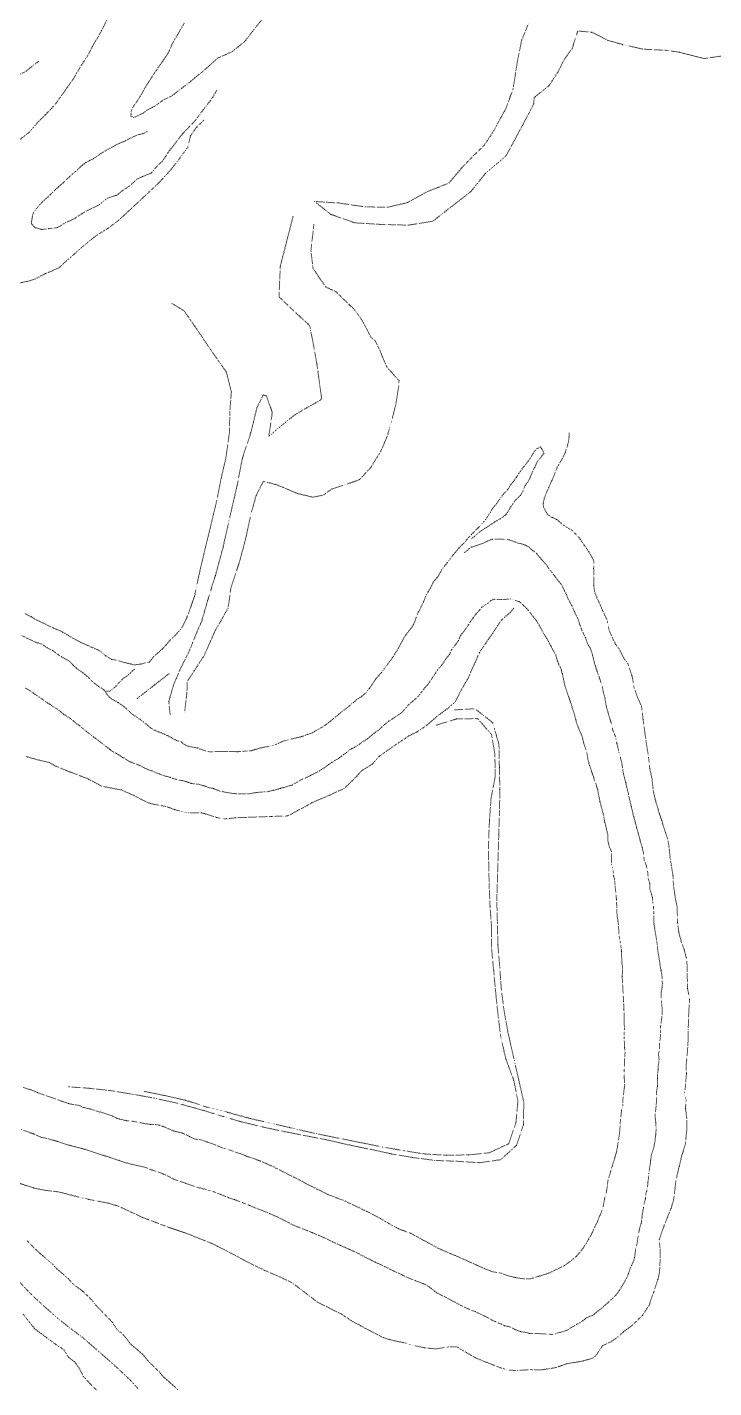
# Model space of a CAD drawing. Extents: x 682410 to 689460, y 7661803 to 7669124.
# Drawn here: x 685366.5 to 685598.8, y 7663076.8 to 7663537.7 of the extents above; entities that cross this region are included whole.
import ezdxf

# ---------------------------------------------------------------- set-up
doc = ezdxf.new("R2010")
doc.units = 0
doc.header["$MEASUREMENT"] = 0
doc.linetypes.add('DOT', pattern=[0.25, 0, -0.25])
doc.layers.add('02 TOE_Line', color=1, linetype='DOT', lineweight=20)

msp = doc.modelspace()

# ---------------------------------------------------------------- linework, layer by layer
at = {"layer": '02 TOE_Line'}
for points in [[(685316.8, 7663539.32, 4067.58), (685318.5, 7663532.26, 4067.03), (685320.21, 7663525.19, 4066.47), (685321.91, 7663518.12, 4065.92), (685325.02, 7663512.71, 4065.69), (685327.67, 7663509.55, 4065.33), (685333.94, 7663508.18, 4066.21), (685340.05, 7663509.26, 4066.74), (685343.88, 7663510.59, 4066.55), (685351.29, 7663514.28, 4066.4), (685358.09, 7663518.51, 4065.71), (685366.2, 7663522.88, 4065.28), (685370.46, 7663526.24, 4064.77)], [(685363.27, 7663499.06, 4057.54), (685367.28, 7663502.19, 4057.97), (685370.06, 7663505.45, 4058.47), (685372.71, 7663508.09, 4058.93), (685376.06, 7663511.64, 4059.55), (685378.98, 7663515.73, 4060.18), (685382.26, 7663520.44, 4061.07), (685384.75, 7663524.68, 4061.48), (685387.21, 7663528.44, 4062.04), (685388.64, 7663531.23, 4062.31), (685391.72, 7663536.57, 4063.02), (685393.88, 7663541.01, 4063.77)], [(685446.33, 7663540.74, 4058.56), (685443.78, 7663537.61, 4058.46), (685440.06, 7663532.8, 4058.59), (685435.82, 7663529.43, 4058.47), (685430.84, 7663527.17, 4058.67), (685429.49, 7663525.91, 4058.72), (685426.87, 7663523.54, 4058.85), (685421.75, 7663519.31, 4059.1), (685415.32, 7663514.35, 4059.96), (685412.47, 7663512.99, 4060.32), (685411.89, 7663512.55, 4060.39), (685409.91, 7663511.12, 4060.37), (685408.82, 7663510.55, 4060.46), (685407.57, 7663509.92, 4060.61), (685405.61, 7663508.53, 4060.68), (685402.63, 7663507.1, 4060.81), (685401.61, 7663507.6, 4060.91), (685401.68, 7663509.04, 4061.12), (685402.22, 7663510.57, 4061.44), (685404.3, 7663513.49, 4062.06), (685404.93, 7663514.65, 4062.3), (685406.21, 7663516.88, 4062.63), (685407.56, 7663519.09, 4062.98), (685409.62, 7663522.22, 4063.47), (685411.18, 7663524.57, 4063.83), (685412.81, 7663526.8, 4064.15), (685414.45, 7663529.37, 4064.33), (685415.54, 7663531.96, 4064.42), (685417.12, 7663534.69, 4064.68), (685419.7, 7663539.2, 4065.3)], [(685536.15, 7663538.9, 4058.17), (685533.82, 7663533.32, 4057.44), (685532.34, 7663525.88, 4057.21), (685530.97, 7663516.98, 4057.77), (685528.46, 7663510.03, 4058.42), (685524.42, 7663502.69, 4058.89), (685521.16, 7663497.73, 4058.84), (685517.57, 7663494.22, 4058.9), (685513.54, 7663490.09, 4059.03), (685509.23, 7663484.92, 4059.57), (685501.78, 7663481.96, 4059.25), (685495.21, 7663478.32, 4059.8), (685488.62, 7663476.77, 4059.56), (685481.17, 7663476.84, 4059.99), (685471.7, 7663478.18, 4059.45), (685463.75, 7663478.69, 4060.08), (685469.2, 7663474.36, 4060.25), (685477.34, 7663471.45, 4059.63), (685485.83, 7663470.94, 4058.97), (685495.42, 7663470.66, 4057.61), (685503.75, 7663471.98, 4057.2), (685510.34, 7663477.15, 4057.88), (685516.67, 7663482.07, 4056.82), (685521.49, 7663488.11, 4057.47), (685528.57, 7663494.14, 4056.37), (685531.96, 7663500.46, 4056.9), (685535.1, 7663506.33, 4055.51), (685538, 7663511.84, 4054.65), (685538.01, 7663513.83, 4055.22), (685543.1, 7663517.95, 4054.13), (685546.1, 7663522.54, 4053.12), (685548.3, 7663526.88, 4051.71), (685550.99, 7663530.62, 4049.7), (685552.79, 7663536.45, 4047), (685557.62, 7663536.02, 4043.75), (685563.11, 7663533.21, 4038), (685568.12, 7663531.8, 4034.49), (685574.9, 7663530.28, 4029.5), (685582.65, 7663529.89, 4023.79), (685587.27, 7663529.24, 4020.42), (685595.61, 7663527.1, 4014.34), (685605.23, 7663528.49, 4007.44)], [(685407.12, 7663502.36, 4060.84), (685405.75, 7663501.67, 4060.81), (685403.88, 7663501.25, 4060.69), (685401.52, 7663500.15, 4060.74), (685399.75, 7663499.22, 4060.79), (685398.68, 7663498.77, 4060.68), (685396.68, 7663497.92, 4060.38), (685394.56, 7663496.7, 4060.06), (685393.21, 7663496.02, 4059.92), (685391.1, 7663494.68, 4059.6), (685388.94, 7663493.18, 4059.33), (685387.49, 7663492.46, 4058.92), (685386.31, 7663491.85, 4058.73), (685385.05, 7663490.87, 4058.54), (685382.88, 7663488.85, 4058.22), (685381.69, 7663487.87, 4057.98), (685379.39, 7663485.71, 4057.59), (685378.4, 7663484.74, 4057.34), (685377.23, 7663483.77, 4057.25), (685374.99, 7663481.64, 4056.89), (685373.85, 7663480.5, 4056.7), (685372.74, 7663479.5, 4056.55), (685371.66, 7663478.57, 4056.42), (685369.65, 7663476.3, 4056.13), (685368.9, 7663475.23, 4056.03), (685368.39, 7663474.21, 4055.98), (685367.9, 7663471.28, 4055.66), (685369.19, 7663469.8, 4055.44), (685371.5, 7663469.19, 4055.45), (685373.87, 7663469.48, 4055.5), (685376.83, 7663469.86, 4055.44), (685379.77, 7663471.65, 4055.42), (685382.33, 7663472.78, 4055.45), (685384.98, 7663474.55, 4055.45), (685386.88, 7663475.62, 4055.54), (685391.04, 7663477.61, 4055.63), (685393.59, 7663479.83, 4055.68), (685396.91, 7663480.85, 4055.78), (685398.72, 7663482.33, 4055.81), (685401.46, 7663484.18, 4055.86), (685403.53, 7663486.15, 4055.95), (685405.54, 7663487.12, 4055.81), (685408.56, 7663488.38, 4055.81), (685409.83, 7663489.95, 4055.8), (685412.41, 7663492.51, 4055.86), (685414.6, 7663495.84, 4055.94), (685415.98, 7663497.57, 4055.95), (685419.07, 7663501.59, 4056.05), (685423.47, 7663506.18, 4058.38), (685425.34, 7663508.77, 4058.72), (685429.2, 7663513.77, 4058.94), (685430.68, 7663516.43, 4058.88)], [(685426.25, 7663506.2, 4059.01), (685423.73, 7663503.7, 4058.29), (685421.8, 7663501, 4056.94), (685420.94, 7663497.17, 4056.11), (685417.73, 7663492.77, 4056.03), (685414.68, 7663488.9, 4055.87), (685411.16, 7663485.12, 4055.82), (685408.06, 7663482.14, 4055.61), (685403.33, 7663477.77, 4055.81), (685400.23, 7663474.86, 4055.84), (685397.35, 7663472.2, 4056.3), (685393.94, 7663469.67, 4055.78), (685389.58, 7663466.93, 4055.84), (685385.27, 7663463.39, 4056.17), (685382.2, 7663460.67, 4055.83), (685380.18, 7663458.95, 4055.93), (685377.29, 7663456.22, 4055.85), (685372.72, 7663454.25, 4057.32), (685369.31, 7663452.49, 4057.31), (685366.95, 7663451.72, 4055.38), (685363.73, 7663451.09, 4055.37)], [(685414.9, 7663304.89, 4050.58), (685414.44, 7663309.35, 4051.09), (685416.01, 7663314.9, 4051.57), (685418.36, 7663320.4, 4052.05), (685421.2, 7663326.03, 4052.73), (685423.69, 7663332.21, 4053.52), (685425.57, 7663336.58, 4054.37), (685427.58, 7663343.51, 4055.42), (685430.21, 7663352.05, 4056.82), (685432.79, 7663361.59, 4058.21), (685435.19, 7663372.18, 4059.61), (685437.59, 7663382.63, 4060.93), (685439.3, 7663391.55, 4062.18), (685442.2, 7663400.42, 4063.39), (685444.22, 7663408.76, 4064.49), (685446.39, 7663413.14, 4064.64), (685447.48, 7663412.81, 4064.86), (685449.46, 7663407.21, 4065.04), (685448.29, 7663399.18, 4065.08), (685453.53, 7663403.58, 4065.33), (685457.24, 7663406.56, 4064.92), (685465.68, 7663411.35, 4065.04), (685466.15, 7663411.9, 4065.05), (685464.53, 7663423.8, 4064.85), (685463, 7663432.19, 4065.07), (685462.09, 7663436.69, 4065.32), (685458.51, 7663439.94, 4065.02), (685451.73, 7663446.39, 4064.03), (685452.16, 7663456.74, 4062.96), (685453.96, 7663463.65, 4062.2), (685456.52, 7663473.72, 4061.07)], [(685463.53, 7663470.87, 4059.34), (685462.52, 7663462.15, 4059.86), (685463.2, 7663456.16, 4060.24), (685465.38, 7663452.84, 4060.18), (685467.6, 7663449.72, 4060.81), (685471.08, 7663448.07, 4061.28), (685473.05, 7663446.07, 4059.66), (685475.71, 7663443.56, 4059.19), (685477.18, 7663442.15, 4058.99), (685479.28, 7663439.29, 4058.68), (685480.37, 7663437.49, 4058.32), (685482.85, 7663432.66, 4057.38), (685484.24, 7663431.5, 4056.83), (685485.82, 7663428.42, 4056.32), (685486.95, 7663425.43, 4055.6), (685488.28, 7663422.52, 4054.57), (685492.34, 7663418.02, 4052.33), (685492.23, 7663416.28, 4051.96), (685491.81, 7663413.42, 4051.36), (685491.23, 7663409.78, 4050.42), (685490.12, 7663405.44, 4049.03), (685488.46, 7663399.46, 4048.36), (685486.14, 7663393.99, 4048.05), (685482.67, 7663388.43, 4048), (685478.84, 7663384.38, 4048.74), (685475.6, 7663383.26, 4049.55), (685469.53, 7663381.27, 4050.84), (685466.71, 7663379.22, 4052.22), (685463.15, 7663378.53, 4053.43), (685457.92, 7663379.77, 4055.18), (685455.03, 7663381.04, 4056.46), (685451.11, 7663382.67, 4057.84), (685448.22, 7663383.47, 4059.25), (685446.42, 7663383.9, 4059.52), (685444, 7663379.1, 4058.96), (685442.39, 7663373.39, 4058.4), (685440.31, 7663363.85, 4056.98), (685438.21, 7663356.16, 4055.98), (685435.52, 7663348.14, 4055.05), (685434.48, 7663340.93, 4053.79), (685430.05, 7663333.13, 4052.99), (685426.43, 7663324.94, 4051.89), (685420.7, 7663316.14, 4051.72), (685420.57, 7663312.48, 4050.35), (685419.77, 7663305.34, 4048.07)], [(685415.51, 7663444.13, 4065.49), (685419.6, 7663441.69, 4064.82), (685423.28, 7663436.37, 4064.87), (685428.27, 7663428.93, 4064.86), (685433.88, 7663420.98, 4064.91), (685435.6, 7663414.1, 4064.59), (685435.09, 7663407.65, 4064.12), (685434.95, 7663400.34, 4063.32), (685433.72, 7663391.65, 4062.21), (685432.05, 7663384.43, 4061.39), (685430.68, 7663377.39, 4060.5), (685428.67, 7663368.93, 4059.31), (685427, 7663362.15, 4058.19), (685425, 7663353.68, 4057.02), (685423.11, 7663344.9, 4055.67), (685421.25, 7663339.59, 4055.12), (685420.38, 7663337.36, 4054.51), (685419.59, 7663335.68, 4054.26), (685418.89, 7663334.33, 4053.88), (685417.48, 7663332.69, 4053.54), (685416.17, 7663331.25, 4053.38), (685415.12, 7663330.35, 4053.27), (685413.46, 7663328.39, 4052.92), (685412.4, 7663327.27, 4052.65), (685411.03, 7663325.96, 4052.41), (685409.63, 7663324.92, 4052.12), (685408.98, 7663324.07, 4051.8), (685407.75, 7663322.6, 4051.42), (685406.43, 7663322.42, 4051.22), (685404.87, 7663321.96, 4051.07), (685402.57, 7663321.73, 4051.01), (685401.34, 7663322.07, 4050.96), (685399, 7663322.59, 4051.05), (685397.01, 7663323.27, 4051.46), (685395.04, 7663323.59, 4051.63), (685393.01, 7663324.84, 4052.07), (685391.51, 7663326.12, 4052.5), (685390.41, 7663326.85, 4052.76), (685388.52, 7663327.63, 4052.94), (685384.84, 7663329.24, 4053.45), (685382.57, 7663330.44, 4053.69), (685381.36, 7663331.13, 4053.97), (685379.94, 7663332.02, 4054.08), (685378.11, 7663333.06, 4054.34), (685376.84, 7663333.61, 4054.3), (685375.41, 7663334.17, 4054.43), (685372.23, 7663335.75, 4054.22), (685369.27, 7663337.14, 4054.49), (685367.84, 7663338.04, 4054.7), (685365.59, 7663339.13, 4054.72)], [(685549.91, 7663400.36, 4027.17), (685549.81, 7663397.99, 4026.93), (685549.17, 7663395.28, 4026.78), (685548.65, 7663393.8, 4027.25), (685547.56, 7663391.46, 4027.35), (685545.91, 7663388.81, 4028.05), (685544.96, 7663386.21, 4028.39), (685544.04, 7663384.13, 4028.64), (685542.97, 7663381.71, 4028.9), (685542.16, 7663379.92, 4028.93), (685541.5, 7663378.22, 4029.23), (685541.09, 7663376.35, 4029.31), (685541.27, 7663375.17, 4029.53), (685542.55, 7663372.66, 4028.66), (685544.22, 7663371.62, 4028.25), (685545.78, 7663370.93, 4027.85), (685547.92, 7663369.07, 4027.23), (685550.97, 7663367.2, 4026.3), (685553.14, 7663365, 4025.66), (685555.6, 7663361.41, 4025.14), (685557.13, 7663359.18, 4025.07), (685558.23, 7663356.94, 4025.1), (685558.19, 7663354.38, 4025.76), (685558.3, 7663351.12, 4026.57), (685558.26, 7663348.65, 4027.23), (685558.49, 7663346.39, 4027.59), (685560.03, 7663342.77, 4027.65), (685561.23, 7663340.14, 4027.64), (685562.01, 7663338.49, 4027.76), (685562.65, 7663337.14, 4027.4), (685562.91, 7663336.02, 4027.01), (685563.45, 7663333.29, 4027.64), (685565.59, 7663328.71, 4027.31), (685566.78, 7663327.17, 4026.84), (685568.4, 7663323.95, 4026.55), (685569.78, 7663322.21, 4025.99), (685571.16, 7663318.11, 4025.52), (685571.87, 7663313.98, 4025), (685573.05, 7663310.65, 4024.77), (685574.36, 7663307.83, 4024.26), (685574.92, 7663303.2, 4024.33), (685575.36, 7663299.96, 4024.29), (685576.21, 7663293.96, 4024.03), (685576.79, 7663290.22, 4024.15), (685577.19, 7663286.48, 4023.88), (685577.97, 7663283.04, 4023.47), (685578.33, 7663279.2, 4023.47), (685579.06, 7663275.96, 4023.16), (685580.4, 7663271.46, 4022.78), (685581.22, 7663269.01, 4022.46), (685582.45, 7663264.9, 4022.1), (685583.24, 7663262.85, 4021.92), (685583.73, 7663259.8, 4021.79), (685584.01, 7663256.65, 4021.71), (685584.52, 7663253.7, 4021.46), (685585.02, 7663250.36, 4021.33), (685585.23, 7663246.81, 4021.15), (685585.9, 7663242.39, 4020.89), (685586.43, 7663239.93, 4020.67), (685586.58, 7663234.41, 4020.35), (685587.02, 7663231.06, 4020.15), (685587.88, 7663227.83, 4019.69), (685588.89, 7663225.09, 4019.42), (685589.56, 7663222.44, 4019.07), (685589.78, 7663220.37, 4018.8), (685589.96, 7663212.08, 4017.93), (685590.66, 7663208.35, 4017.41), (685590.37, 7663204.2, 4016.9), (685590.19, 7663198.27, 4016.31), (685590.18, 7663195.3, 4015.88), (685589.94, 7663190.75, 4015.26), (685589.47, 7663185.9, 4014.66), (685589.59, 7663183.34, 4014.24), (685589.19, 7663178.29, 4013.56), (685588.91, 7663176.7, 4013.47), (685589.48, 7663174.35, 4012.83), (685589.27, 7663171.48, 4012.47), (685589.69, 7663168.13, 4011.93), (685589.71, 7663164.38, 4011.51), (685589.2, 7663159.13, 4011.16), (685588.07, 7663155.74, 4011.21), (685587.14, 7663151.77, 4011.16), (685586, 7663146.99, 4011.15), (685585.76, 7663144.81, 4011.09), (685585.29, 7663140.75, 4011.05), (685584.36, 7663137.57, 4011.17), (685582.86, 7663133.97, 4011.32), (685581.27, 7663129.66, 4011.45), (685580.39, 7663127.03, 4011.65), (685580.65, 7663124.19, 4011.49), (685580.69, 7663120.08, 4011.01), (685580.47, 7663116.05, 4010.34), (685579.95, 7663113.5, 4009.98), (685578.63, 7663109.6, 4009.71), (685577.66, 7663106.96, 4009.41), (685577.04, 7663104.89, 4009.08), (685574.7, 7663101.39, 4008.58), (685572.2, 7663098.93, 4008.18), (685571.24, 7663097.98, 4008.07), (685568.25, 7663095.81, 4007.85), (685566.47, 7663094.11, 4007.64), (685564.09, 7663092.47, 4007.48), (685561.22, 7663091.15, 4007.26), (685559.28, 7663088.23, 4006.43), (685558.26, 7663086.97, 4006.17), (685554.79, 7663085.95, 4006.39), (685551.84, 7663085.43, 4006.49), (685548.96, 7663084.97, 4006.54), (685545.6, 7663083.74, 4006.25), (685540.69, 7663082.92, 4005.75), (685540.69, 7663082.92, 4005.75), (685536.77, 7663083, 4004.92), (685532.48, 7663082.7, 4003.99), (685529.42, 7663082.82, 4003.69), (685526.55, 7663083.65, 4003.65), (685520.41, 7663086.08, 4003.69), (685517.85, 7663087.17, 4002.98), (685511.91, 7663090.71, 4002.75), (685509.03, 7663090.7, 4001.34), (685504.93, 7663090.03, 3999.43), (685500.98, 7663090.37, 3997.71), (685497.73, 7663091.08, 3996.69), (685494.23, 7663092.06, 3995.84), (685490.37, 7663092.85, 3994.99), (685486.98, 7663093.83, 3994.23), (685476.65, 7663099.29, 3993.46), (685472.82, 7663101.82, 3993.23), (685464.63, 7663105.93, 3992.73), (685461.16, 7663108.62, 3992.68), (685456.22, 7663112.41, 3992.93), (685451.24, 7663114.78, 3992.51), (685446.93, 7663116.6, 3992.15), (685440.97, 7663119.5, 3991.85), (685436.35, 7663122, 3991.69), (685429.3, 7663125.62, 3991.24), (685424.67, 7663127.46, 3990.97), (685420.76, 7663129.02, 3990.88), (685412.86, 7663131.76, 3990.1), (685405.43, 7663134.62, 3989.7), (685397.18, 7663138.45, 3989.59), (685393.92, 7663139.4, 3989.42), (685387.1, 7663140.73, 3988.9), (685383.34, 7663141.62, 3988.73), (685377.22, 7663143.2, 3988.12), (685373.2, 7663143.66, 3987.54), (685368.64, 7663144.53, 3987.14), (685363.37, 7663146.31, 3987.05)], [(685364.75, 7663331.61, 4049.78), (685367.85, 7663330.09, 4049.58), (685369.47, 7663329.37, 4049.49), (685371.67, 7663328.67, 4049.41), (685372.3, 7663328.16, 4049.31), (685373.28, 7663327.47, 4049.3), (685374.06, 7663327.08, 4049.24), (685375.07, 7663326.64, 4049.22), (685376.01, 7663325.9, 4049.16), (685378.29, 7663324.34, 4049.06), (685380.55, 7663323.15, 4049.01), (685381.11, 7663322.67, 4048.97), (685381.63, 7663322.1, 4048.94), (685382.24, 7663321.47, 4048.92), (685382.71, 7663321.02, 4048.87), (685383.34, 7663320.46, 4048.85), (685384.22, 7663319.85, 4048.83), (685385.11, 7663319.25, 4048.83), (685386.09, 7663318.43, 4048.87), (685387.54, 7663317.17, 4048.86), (685388.56, 7663316.13, 4048.67), (685389.17, 7663315.58, 4048.73), (685390.26, 7663314.73, 4048.52), (685390.68, 7663314.44, 4048.52), (685391.66, 7663313.87, 4048.47), (685392.45, 7663313.27, 4048.45), (685392.93, 7663312.72, 4048.4), (685393.56, 7663311.68, 4048.33), (685394.41, 7663310.74, 4048.3), (685395.33, 7663310, 4048.25), (685396.2, 7663309.57, 4048.21), (685397.29, 7663308.95, 4048.16), (685398.22, 7663308.34, 4048.08), (685399.1, 7663307.71, 4048.05), (685400.18, 7663306.77, 4047.97), (685400.75, 7663306.19, 4047.95), (685402.07, 7663305.01, 4047.83), (685403.45, 7663304.1, 4047.75), (685405.38, 7663302.81, 4047.54), (685406.41, 7663301.92, 4047.46), (685407.32, 7663301.16, 4047.34), (685408.22, 7663300.44, 4047.21), (685409.39, 7663299.7, 4047.03), (685410.09, 7663299.39, 4046.9), (685411.88, 7663298.65, 4046.7), (685413.07, 7663298.17, 4046.62), (685414.2, 7663297.68, 4046.45), (685415.25, 7663297.08, 4046.29), (685416.12, 7663296.55, 4046.19), (685417.43, 7663296.02, 4045.95), (685418.51, 7663295.79, 4045.83), (685419.33, 7663295, 4045.69), (685420.95, 7663294.15, 4045.37), (685421.67, 7663293.99, 4045.25), (685424.25, 7663293.58, 4044.91), (685425.04, 7663293.16, 4044.74), (685427.48, 7663292.38, 4044.58), (685428.58, 7663292.21, 4044.46), (685431.12, 7663292.42, 4044.21), (685433.54, 7663292.42, 4043.95), (685435.73, 7663292.42, 4043.76), (685437.7, 7663292.29, 4043.62), (685439.85, 7663292.46, 4043.43), (685442.32, 7663292.66, 4043.31), (685443.47, 7663293.01, 4043.18), (685445.81, 7663293.63, 4043.01), (685448.23, 7663294.13, 4042.82), (685450.53, 7663294.69, 4042.62), (685453.07, 7663295.85, 4042.37), (685454.33, 7663296.17, 4042.23), (685455.99, 7663296.6, 4041.99), (685457.57, 7663296.98, 4041.9), (685458.9, 7663297.28, 4041.79), (685460.2, 7663297.7, 4041.71), (685461.3, 7663298.17, 4041.64), (685463.03, 7663298.72, 4041.55), (685464.28, 7663299.5, 4041.39), (685465.74, 7663300.3, 4041.27), (685467.4, 7663301.31, 4041.11), (685469.05, 7663302.56, 4040.86), (685469.93, 7663303.32, 4040.74), (685471.48, 7663304.61, 4040.52), (685473.1, 7663306.02, 4040.26), (685474.01, 7663306.63, 4040.15), (685474.94, 7663307.31, 4040.06), (685476, 7663308.27, 4039.87), (685476.96, 7663309.01, 4039.81), (685478.24, 7663310.16, 4039.67), (685479.53, 7663310.9, 4039.54), (685481.18, 7663312.4, 4039.39), (685482.37, 7663313.86, 4039.21), (685483.38, 7663315.27, 4039.04), (685484.37, 7663316.87, 4038.89), (685486.42, 7663319.16, 4038.63), (685487.31, 7663320.41, 4038.43), (685488.73, 7663322.27, 4038.2), (685489.78, 7663323.68, 4038.02), (685490.99, 7663325.52, 4037.77), (685492.01, 7663327.14, 4037.58), (685492.88, 7663328.76, 4037.36), (685493.88, 7663330.67, 4037.16), (685494.65, 7663331.9, 4036.98), (685495.81, 7663333.39, 4036.78), (685496.83, 7663334.64, 4036.67), (685497.64, 7663336.32, 4036.49), (685498.13, 7663337.73, 4036.3), (685498.52, 7663338.93, 4036.22), (685499.46, 7663340.66, 4036.02), (685500.4, 7663342.58, 4035.91), (685501.57, 7663345.43, 4035.75), (685502.93, 7663347.7, 4035.48), (685503.91, 7663349.76, 4035.28), (685505.44, 7663351.53, 4034.8), (685506.6, 7663353.65, 4034.57), (685509.62, 7663357.61, 4034.14), (685510.58, 7663358.87, 4034.14), (685512.14, 7663360.75, 4033.99), (685513.32, 7663362.06, 4033.82), (685514.33, 7663362.98, 4033.74), (685515.57, 7663364.48, 4033.69), (685516.82, 7663365.87, 4033.55), (685519, 7663368.04, 4033.46), (685520.23, 7663369.25, 4033.23), (685521.92, 7663371.26, 4033.08), (685523.24, 7663373.43, 4032.95), (685523.84, 7663374.61, 4032.93), (685525.12, 7663375.96, 4032.78), (685526.14, 7663377.47, 4032.69), (685527.72, 7663379.62, 4032.59), (685529.2, 7663381.2, 4032.22), (685530.09, 7663382.69, 4032.08), (685531.24, 7663384.08, 4031.85), (685532.06, 7663385.29, 4031.75), (685532.77, 7663386.41, 4031.65), (685533.74, 7663387.74, 4031.59), (685534.45, 7663388.79, 4031.44), (685535.28, 7663389.79, 4031.31), (685536.35, 7663391.13, 4031.22), (685537.44, 7663392.9, 4030.92), (685538.77, 7663394.87, 4030.66), (685540.23, 7663395.57, 4030.58), (685540.84, 7663394.53, 4030.91), (685541.39, 7663393.43, 4030.93), (685540.12, 7663391.75, 4031.24), (685539, 7663390.32, 4031.51), (685538.21, 7663388.54, 4031.8), (685537.4, 7663387, 4032.11), (685536.75, 7663385.31, 4032.58), (685536.15, 7663384.01, 4032.63), (685534.94, 7663382.39, 4032.52), (685534.25, 7663380.38, 4032.64), (685533.35, 7663379.07, 4032.62), (685531.52, 7663377.23, 4033.01), (685529.83, 7663374.78, 4033.3), (685529.27, 7663373.75, 4033.4), (685528.35, 7663372.48, 4033.44), (685526.54, 7663371.18, 4033.49), (685525.18, 7663370.45, 4033.42), (685523.11, 7663369.02, 4033.56), (685521.19, 7663367.85, 4033.5), (685520.35, 7663367.29, 4033.48), (685519.41, 7663366.6, 4033.47), (685517.85, 7663365.25, 4033.49), (685516.84, 7663364.51, 4033.51)], [(685364.45, 7663164.38, 3992.84), (685368.64, 7663162.85, 3993.18), (685371.28, 7663161.67, 3993.44), (685373.45, 7663161.27, 3993.56), (685375.87, 7663160.58, 3993.71), (685376.81, 7663160.25, 3993.86), (685381.15, 7663158.88, 3994.22), (685384.9, 7663157.96, 3994.46), (685387.64, 7663157.11, 3994.78), (685391.92, 7663155.7, 3995.15), (685394.52, 7663154.88, 3995.4), (685397.9, 7663153.77, 3995.73), (685399.58, 7663153.18, 3995.99), (685402.71, 7663152.35, 3996.23), (685406.1, 7663151.6, 3996.44), (685408.91, 7663150.57, 3996.65), (685412.67, 7663149.25, 3997.09), (685414.57, 7663148.33, 3997.16), (685416.02, 7663147.52, 3997.31), (685420.23, 7663146.07, 3997.76), (685423.92, 7663144.79, 3998.07), (685426.93, 7663144.04, 3998.37), (685429.44, 7663143.3, 3998.54), (685431.98, 7663142.35, 3998.79), (685434.79, 7663141.17, 3998.98), (685436.69, 7663140.6, 3999.11), (685439.39, 7663139.57, 3999.39), (685441.6, 7663138.68, 3999.68), (685444.49, 7663137.45, 3999.88), (685446.53, 7663136.76, 4000.19), (685448.63, 7663135.82, 4000.29), (685451.11, 7663134.78, 4000.55), (685456.78, 7663131.83, 4001.12), (685460.36, 7663130.47, 4001.28), (685463.1, 7663129.35, 4001.54), (685465.98, 7663128.12, 4001.84), (685467.56, 7663127.45, 4001.99), (685469.86, 7663126.31, 4002.15), (685472.7, 7663125.01, 4002.39), (685474.15, 7663124.33, 4002.59), (685476.95, 7663123.12, 4002.93), (685484.39, 7663119.34, 4003.89), (685488.53, 7663117.44, 4004.38), (685490.52, 7663116.44, 4004.62), (685493.53, 7663115.01, 4004.85), (685496.09, 7663113.77, 4005.15), (685497.93, 7663113.1, 4005.37), (685500.76, 7663112.06, 4005.66), (685501.69, 7663111.64, 4005.78), (685505.16, 7663109.02, 4006.27), (685511.02, 7663105.97, 4006.79), (685515.06, 7663103.82, 4007.29), (685518.08, 7663102.64, 4007.55), (685521.37, 7663101.12, 4007.91), (685523.68, 7663099.82, 4008.11), (685526.98, 7663098.36, 4008.44), (685528.04, 7663097.88, 4008.59), (685529.73, 7663097.54, 4008.7), (685531.36, 7663096.67, 4008.9), (685533.43, 7663095.91, 4009.09), (685535.41, 7663095.59, 4009.14), (685536.5, 7663095.29, 4009.24), (685541.01, 7663095.15, 4009.41), (685544.21, 7663094.89, 4009.56), (685545.14, 7663095.08, 4009.67), (685546.08, 7663095.48, 4009.68), (685547.94, 7663095.9, 4009.78), (685549.58, 7663096.56, 4009.87), (685550.43, 7663097.2, 4010.03), (685551.43, 7663097.67, 4010.07), (685552.51, 7663098.37, 4010.19), (685553.51, 7663098.88, 4010.28), (685554.58, 7663099.54, 4010.29), (685555.53, 7663100.4, 4010.41), (685555.99, 7663100.64, 4010.48), (685557.2, 7663101.19, 4010.57), (685557.71, 7663101.28, 4010.65), (685561.29, 7663104.15, 4010.8), (685562.89, 7663105.51, 4010.96), (685563.94, 7663106.58, 4010.95), (685565.28, 7663107.74, 4011.01), (685566.1, 7663108.68, 4011.08), (685567.4, 7663110.64, 4011.15), (685568.43, 7663112.36, 4011.21), (685569.48, 7663114.38, 4011.31), (685570, 7663115.61, 4011.4), (685570.55, 7663117.25, 4011.51), (685571.06, 7663118.4, 4011.61), (685571.58, 7663119.43, 4011.65), (685572.05, 7663120.97, 4011.76), (685572.21, 7663122.36, 4011.88), (685572.4, 7663123.76, 4011.99), (685572.74, 7663125.05, 4011.96), (685572.99, 7663126.51, 4012.07), (685573.15, 7663127.69, 4012.11), (685573.64, 7663130.39, 4012.26), (685574.27, 7663132.53, 4012.36), (685574.51, 7663134.16, 4012.43), (685574.66, 7663135.68, 4012.55), (685574.88, 7663136.82, 4012.58), (685575.1, 7663137.97, 4012.58), (685575.27, 7663139.37, 4012.71), (685575.75, 7663141.01, 4012.83), (685575.87, 7663142.54, 4012.95), (685576.15, 7663143.5, 4013.05), (685576.52, 7663145.56, 4013.18), (685576.53, 7663146.54, 4013.15), (685576.74, 7663147.89, 4013.23), (685576.89, 7663149.49, 4013.32), (685577.48, 7663153.81, 4013.56), (685577.74, 7663155.92, 4013.7), (685578.32, 7663157.59, 4013.82), (685578.66, 7663158.88, 4013.95), (685579, 7663160.85, 4014.16), (685579.21, 7663162.61, 4014.39), (685579.33, 7663164.5, 4014.7), (685579.19, 7663166.81, 4014.85), (685578.95, 7663168.89, 4015.05), (685579.31, 7663172.2, 4015.32), (685579.51, 7663174.31, 4015.55), (685579.46, 7663175.69, 4015.71), (685579.46, 7663176.76, 4015.76), (685579.75, 7663178.89, 4015.98), (685579.83, 7663180.13, 4016.12), (685579.79, 7663181.72, 4016.26), (685579.81, 7663183.15, 4016.41), (685580.04, 7663184.68, 4016.56), (685580.04, 7663185.82, 4016.72), (685580.21, 7663186.84, 4016.79), (685580.33, 7663188.02, 4016.89), (685580.18, 7663189.25, 4017.01), (685580.15, 7663189.95, 4017.11), (685580.4, 7663190.93, 4017.13), (685580.54, 7663193.64, 4017.44), (685580.8, 7663196.11, 4017.61), (685580.81, 7663197.58, 4017.76), (685580.83, 7663199.27, 4017.98), (685580.99, 7663200.44, 4018.03), (685581.31, 7663202.56, 4018.23), (685581.41, 7663204.53, 4018.54), (685581.2, 7663207.16, 4018.67), (685581.05, 7663209.3, 4018.9), (685581.02, 7663210.64, 4018.97), (685581.39, 7663212.58, 4019.12), (685581.44, 7663213.94, 4019.26), (685581.3, 7663216.35, 4019.45), (685580.99, 7663218.19, 4019.63), (685580.75, 7663219.52, 4019.73), (685580.46, 7663221.56, 4019.94), (685579.96, 7663224.53, 4020.17), (685579.56, 7663228.09, 4020.48), (685579.11, 7663230.83, 4020.73), (685578.58, 7663234.21, 4021.03), (685578.57, 7663235.95, 4021.15), (685578.52, 7663237.53, 4021.33), (685578.48, 7663239.58, 4021.47), (685578.17, 7663241.63, 4021.61), (685578.13, 7663242.94, 4021.74), (685577.79, 7663244.06, 4021.89), (685577.26, 7663245.37, 4022.03), (685577.19, 7663247.71, 4022.2), (685576.65, 7663249.53, 4022.42), (685576.43, 7663251.8, 4022.66), (685575.9, 7663253.99, 4022.84), (685575.31, 7663255.48, 4022.94), (685575.01, 7663258.07, 4023.23), (685574.6, 7663260.02, 4023.41), (685573.97, 7663262.11, 4023.55), (685572.65, 7663266.85, 4024.06), (685571.69, 7663270.5, 4024.44), (685570.91, 7663273.75, 4024.78), (685570.09, 7663277.32, 4025.16), (685569.03, 7663281.92, 4025.64), (685568.28, 7663284.96, 4025.92), (685567.95, 7663286.81, 4026.07), (685567.64, 7663288.91, 4026.2), (685567.23, 7663290.3, 4026.34), (685566.64, 7663292.57, 4026.57), (685566.07, 7663295.14, 4026.8), (685565.58, 7663297.35, 4027.05), (685564.7, 7663299.54, 4027.26), (685564.28, 7663301.59, 4027.47), (685563.54, 7663303.92, 4027.66), (685562.41, 7663307.95, 4028.08), (685561.97, 7663310.77, 4028.32), (685561.55, 7663312.16, 4028.37), (685561.08, 7663314.47, 4028.6), (685560.49, 7663316.34, 4028.78), (685559.98, 7663317.74, 4028.89), (685559.34, 7663319.61, 4029.06), (685558.71, 7663321.52, 4029.21), (685557.86, 7663324.77, 4029.44), (685557.16, 7663327.21, 4029.66), (685556.47, 7663328.28, 4029.7), (685555.75, 7663329.85, 4029.83), (685555.38, 7663330.98, 4029.86), (685554.55, 7663332.65, 4030.04), (685553.95, 7663334.12, 4030.1), (685553.48, 7663335.44, 4030.27), (685553, 7663337.01, 4030.35), (685552.34, 7663338.29, 4030.42), (685551.64, 7663339.82, 4030.57), (685550.76, 7663341.84, 4030.69), (685550.15, 7663342.97, 4030.76), (685549.39, 7663344.44, 4030.85), (685548.89, 7663345.67, 4030.96), (685547.88, 7663347.72, 4031.04), (685547.3, 7663348.94, 4031.18), (685545.96, 7663350.52, 4031.26), (685544.83, 7663352.08, 4031.36), (685543.94, 7663353.17, 4031.47), (685542.79, 7663354.65, 4031.6), (685542.16, 7663355.71, 4031.67), (685540.61, 7663357.31, 4031.83), (685538.82, 7663359.54, 4032.1), (685537.55, 7663360.48, 4032.26), (685536.32, 7663361.57, 4032.4), (685535.05, 7663362.31, 4032.47), (685533.78, 7663362.74, 4032.59), (685532.57, 7663362.95, 4032.68), (685529.69, 7663364.09, 4032.88), (685526.94, 7663364.31, 4033.08), (685525.87, 7663364.27, 4033.2), (685523.83, 7663364.27, 4033.52), (685522.24, 7663363.63, 4033.56), (685520.67, 7663362.84, 4033.6), (685518.64, 7663362.12, 4033.76), (685516.75, 7663361.6, 4033.97), (685516.22, 7663361.23, 4034.01), (685515.42, 7663360.44, 4034.07), (685514.51, 7663359.82, 4034.12)], [(685365.2, 7663178.59, 3992.36), (685367.93, 7663177.71, 3992.64), (685370.14, 7663176.79, 3992.89), (685373.31, 7663175.66, 3993.01), (685378.73, 7663173.74, 3993.6), (685380.47, 7663173.12, 3993.67), (685382.26, 7663172.77, 3993.8), (685384.15, 7663172.48, 3993.95), (685385.46, 7663171.82, 3994.09), (685387.7, 7663171.31, 3994.21), (685389.75, 7663170.65, 3994.54), (685392.15, 7663169.99, 3994.67), (685395.4, 7663168.9, 3995.06), (685396.75, 7663168.23, 3995.19), (685397.87, 7663167.86, 3995.31), (685400.15, 7663167.33, 3995.48), (685402.01, 7663167.17, 3995.65), (685403.68, 7663166.88, 3995.8), (685406.43, 7663166.3, 3996.07), (685408.26, 7663166.07, 3996.27), (685409.82, 7663165.99, 3996.38), (685411.37, 7663165.8, 3996.57), (685412.89, 7663165.24, 3996.48), (685414.54, 7663164.47, 3996.56), (685416.55, 7663163.69, 3996.57), (685419.11, 7663163.12, 3996.94), (685421.47, 7663161.95, 3997.16), (685423.05, 7663161.17, 3997.39), (685425.68, 7663160.77, 3997.45), (685427.55, 7663160.03, 3997.63), (685430.22, 7663159.12, 3997.93), (685432.12, 7663158.26, 3998.09), (685434.74, 7663157.49, 3998.2), (685437.03, 7663156.71, 3998.53), (685438.61, 7663156.16, 3998.68), (685439.91, 7663155.63, 3998.84), (685442.37, 7663154.73, 3999.03), (685445.44, 7663153.66, 3999.4), (685449.95, 7663151.65, 3999.81), (685454.67, 7663149.21, 4000.22), (685458.56, 7663147.32, 4000.58), (685461.95, 7663145.46, 4000.97), (685465.35, 7663143.79, 4001.03), (685468.38, 7663142.27, 4001.3), (685474.01, 7663140.14, 4001.97), (685482.77, 7663135.94, 4002.98), (685485.34, 7663134.57, 4003.35), (685488.9, 7663132.49, 4003.52), (685492.2, 7663130.68, 4003.75), (685496.34, 7663129.18, 4004.14), (685500.78, 7663126.74, 4004.73), (685505.92, 7663123.94, 4005.31), (685513.32, 7663120.79, 4006.06), (685518.86, 7663118.28, 4006.6), (685521.19, 7663117.21, 4006.74), (685523.88, 7663116.16, 4007.05), (685527.08, 7663115.62, 4007.51), (685529.63, 7663114.68, 4007.7), (685531.73, 7663114.18, 4008.01), (685534.03, 7663113.82, 4008.3), (685536.4, 7663113.71, 4008.5), (685538.02, 7663114.08, 4008.65), (685539.55, 7663114.6, 4008.8), (685542.09, 7663115.35, 4009.1), (685543.4, 7663115.85, 4009.22), (685545.71, 7663116.97, 4009.47), (685548.19, 7663118.17, 4009.77), (685550.32, 7663119.72, 4010.04), (685552.28, 7663121.31, 4010.29), (685553.47, 7663122.69, 4010.47), (685554.97, 7663124.62, 4010.66), (685556.49, 7663127.23, 4010.86), (685557.44, 7663128.86, 4011.04), (685559.4, 7663133, 4011.58), (685560.72, 7663136.2, 4011.88), (685561.45, 7663138.48, 4012.09), (685562, 7663141.37, 4012.34), (685562.55, 7663143.35, 4012.48), (685563.02, 7663147.13, 4012.81), (685563.97, 7663150.3, 4012.94), (685564.89, 7663153.3, 4013.08), (685565.78, 7663156.21, 4013.33), (685566.25, 7663158.49, 4013.52), (685566.95, 7663163.08, 4014.03), (685567.31, 7663167.9, 4014.51), (685567.44, 7663168.97, 4014.62), (685567.66, 7663170.95, 4014.85), (685568.04, 7663172.4, 4015.03), (685568.07, 7663174.24, 4015.23), (685568.13, 7663175, 4015.25), (685568.35, 7663176.75, 4015.47), (685568.61, 7663178.82, 4015.68), (685568.65, 7663180.8, 4015.91), (685568.5, 7663182.09, 4015.95), (685568.54, 7663184.36, 4016.25), (685568.6, 7663186.82, 4016.37), (685568.82, 7663190.48, 4016.77), (685568.67, 7663192.08, 4016.91), (685568.65, 7663192.88, 4017.04), (685568.56, 7663194.31, 4017.19), (685568.52, 7663195.55, 4017.22), (685568.48, 7663197.13, 4017.48), (685568.61, 7663198.62, 4017.56), (685568.53, 7663200.35, 4017.83), (685568.56, 7663202.05, 4017.88), (685568.43, 7663205.1, 4018.23), (685568.31, 7663207.69, 4018.52), (685567.85, 7663216.15, 4019.19), (685567.96, 7663218.26, 4019.4), (685567.97, 7663219.31, 4019.49), (685567.74, 7663221.01, 4019.56), (685567.65, 7663223.13, 4019.81), (685567.61, 7663224.78, 4019.98), (685567.47, 7663225.91, 4020.08), (685567.14, 7663228.2, 4020.24), (685566.85, 7663229.65, 4020.5), (685566.69, 7663231.64, 4020.64), (685566.58, 7663233.74, 4020.83), (685566.08, 7663237.4, 4021.28), (685566.01, 7663239.88, 4021.51), (685565.91, 7663242.26, 4021.67), (685565.58, 7663245.42, 4021.97), (685565.44, 7663247.24, 4022.06), (685565.26, 7663248.8, 4022.16), (685564.93, 7663250.43, 4022.26), (685564.78, 7663252.02, 4022.45), (685564.26, 7663254.04, 4022.61), (685564.18, 7663256.95, 4022.9), (685564.25, 7663258.55, 4023.06), (685563.57, 7663259.96, 4023.14), (685562.95, 7663262.09, 4023.36), (685563.04, 7663263.78, 4023.45), (685562.01, 7663268.29, 4023.97), (685561.75, 7663269.38, 4023.99), (685561.62, 7663270.44, 4024.06), (685561.39, 7663271.43, 4024.25), (685561.05, 7663272.62, 4024.32), (685560.32, 7663275.45, 4024.55), (685559.84, 7663277.94, 4024.86), (685559.55, 7663279.44, 4024.94), (685558.86, 7663281.61, 4025.22), (685558.22, 7663283.54, 4025.45), (685557.46, 7663285.72, 4025.72), (685556.82, 7663287.68, 4025.92), (685556.24, 7663289.74, 4026.2), (685555.9, 7663292, 4026.42), (685554.71, 7663295.64, 4026.76), (685554.32, 7663297.37, 4026.96), (685553.73, 7663298.78, 4027.06), (685553.04, 7663300.41, 4027.32), (685552.47, 7663301.77, 4027.42), (685552.13, 7663303.22, 4027.57), (685551.7, 7663304.95, 4027.68), (685550.97, 7663307.08, 4027.96), (685550.55, 7663308.59, 4028.04), (685549.71, 7663311.07, 4028.24), (685548.47, 7663314.63, 4028.44), (685547.87, 7663317.36, 4028.64), (685547.57, 7663318.85, 4028.79), (685547.12, 7663320.4, 4028.92), (685546.37, 7663321.93, 4028.94), (685545.69, 7663323.86, 4029.07), (685545.4, 7663325.13, 4029.25), (685544.33, 7663326.93, 4029.39), (685543.76, 7663328.03, 4029.55), (685542.87, 7663329.65, 4029.67), (685542.27, 7663330.78, 4029.78), (685541.15, 7663332.53, 4030.06), (685539.75, 7663335.17, 4030.24), (685538.75, 7663336.75, 4030.39), (685537.65, 7663338.18, 4030.62), (685536.65, 7663339.49, 4030.77), (685535.59, 7663340.76, 4030.98), (685534.43, 7663341.87, 4031.21), (685533.12, 7663343.11, 4031.49), (685530.11, 7663344.05, 4032.15), (685528.22, 7663343.89, 4032.54), (685527, 7663343.84, 4032.69), (685525.25, 7663343.94, 4032.89), (685524.5, 7663343.95, 4032.99), (685523.38, 7663343.48, 4033.17), (685522.56, 7663342.69, 4033.31), (685520.46, 7663341.4, 4033.84), (685519.67, 7663340.35, 4033.99), (685518.41, 7663339.03, 4034.28), (685517.3, 7663337.49, 4034.62), (685516.47, 7663336.38, 4034.86), (685515.9, 7663335.41, 4035.02), (685514.65, 7663333.56, 4035.3), (685513.16, 7663331.65, 4035.55), (685512.43, 7663329.95, 4035.89), (685511.55, 7663328.69, 4036.17), (685510.15, 7663326.94, 4036.35), (685509.41, 7663325.18, 4036.75), (685508.28, 7663323.95, 4036.83), (685507.35, 7663322.37, 4037.04), (685506.41, 7663321.22, 4037.15), (685505.31, 7663319.94, 4037.29), (685504.14, 7663318.04, 4037.46), (685503.3, 7663316.88, 4037.65), (685502.3, 7663315.34, 4037.87), (685501.5, 7663314.44, 4038), (685500.62, 7663313.36, 4038.16), (685499.82, 7663312.36, 4038.29), (685498.91, 7663311.16, 4038.47), (685498.15, 7663310.45, 4038.52), (685496.85, 7663309.29, 4038.59), (685495.75, 7663308.43, 4038.76), (685495.11, 7663307.65, 4038.84), (685493.97, 7663306.33, 4038.95), (685493.09, 7663305.47, 4039.19), (685490.66, 7663303.82, 4039.36), (685489.32, 7663302.91, 4039.4), (685488.37, 7663302.33, 4039.55), (685487.41, 7663301.48, 4039.64), (685486.48, 7663300.6, 4039.76), (685485.49, 7663299.66, 4039.88), (685483.89, 7663298.59, 4039.99), (685482.58, 7663297.42, 4040.15), (685481.57, 7663296.57, 4040.27), (685480.5, 7663295.95, 4040.4), (685479.63, 7663295.39, 4040.43), (685478.95, 7663294.85, 4040.49), (685478.41, 7663294.49, 4040.55), (685477.22, 7663293.79, 4040.67), (685476.38, 7663293.39, 4040.74), (685475.6, 7663292.87, 4040.79), (685474.49, 7663291.97, 4040.88), (685473.51, 7663291.29, 4040.98), (685472.85, 7663290.78, 4041.07), (685472.12, 7663290.2, 4041.18), (685469.52, 7663288.61, 4041.4), (685468.44, 7663287.92, 4041.51), (685467.57, 7663287.21, 4041.6), (685466.64, 7663286.61, 4041.7), (685466.06, 7663286.28, 4041.73), (685465.43, 7663285.81, 4041.84), (685464.47, 7663285.29, 4041.89), (685463.45, 7663284.78, 4041.99), (685462.36, 7663284.23, 4042.03), (685461.27, 7663283.68, 4042.12), (685460.39, 7663283.24, 4042.21), (685459.4, 7663282.86, 4042.28), (685458.26, 7663282.23, 4042.4), (685457.27, 7663281.66, 4042.49), (685456.16, 7663281.03, 4042.69), (685454.17, 7663280.45, 4042.83), (685453.06, 7663280.11, 4042.9), (685452.2, 7663279.9, 4042.95), (685451.29, 7663279.63, 4043.01), (685450.62, 7663279.39, 4043.08), (685449.73, 7663279.25, 4043.15), (685448.42, 7663278.89, 4043.24), (685447.67, 7663278.75, 4043.3), (685446.75, 7663278.71, 4043.34), (685445.34, 7663278.59, 4043.44), (685444.24, 7663278.5, 4043.54), (685443.24, 7663278.34, 4043.58), (685441.48, 7663277.99, 4043.7), (685440.05, 7663278.03, 4043.79), (685438.78, 7663278.07, 4043.86), (685437.73, 7663278.06, 4044.02), (685436.43, 7663278.12, 4044.09), (685434.04, 7663278.5, 4044.23), (685433.01, 7663278.71, 4044.35), (685431.78, 7663278.92, 4044.38), (685430.64, 7663279.4, 4044.42), (685429.56, 7663279.82, 4044.45), (685427.83, 7663280.17, 4044.65), (685426.82, 7663280.59, 4044.71), (685425.59, 7663280.95, 4044.76), (685424.57, 7663281.27, 4044.84), (685423.27, 7663281.42, 4044.9), (685422.04, 7663281.58, 4045.04), (685420.77, 7663282.03, 4045.19), (685419.43, 7663282.45, 4045.35), (685417.87, 7663282.67, 4045.44), (685417.02, 7663282.95, 4045.54), (685415.7, 7663283.27, 4045.66), (685415.03, 7663283.62, 4045.72), (685413.06, 7663284.12, 4045.87), (685412.47, 7663284.31, 4045.9), (685412.04, 7663284.46, 4045.97), (685411.2, 7663284.8, 4046.06), (685410.48, 7663285, 4046.08), (685409.79, 7663285.36, 4046.19), (685409.2, 7663285.62, 4046.28), (685408.32, 7663285.95, 4046.37), (685407.5, 7663286.18, 4046.4), (685406.34, 7663286.71, 4046.52), (685404.87, 7663287.55, 4046.73), (685403.87, 7663287.93, 4046.82), (685401.18, 7663288.96, 4047.1), (685400.74, 7663289.18, 4047.18), (685400.11, 7663289.57, 4047.27), (685399.6, 7663289.99, 4047.26), (685398.75, 7663290.38, 4047.31), (685398.22, 7663290.75, 4047.38), (685397.54, 7663291.22, 4047.43), (685396.71, 7663291.72, 4047.55), (685396.1, 7663292.01, 4047.64), (685395.21, 7663292.53, 4047.7), (685394.49, 7663293.11, 4047.75), (685387.24, 7663298.64, 4048.35), (685386.14, 7663299.58, 4048.42), (685385.22, 7663300.23, 4048.41), (685384.45, 7663300.97, 4048.5), (685384.01, 7663301.3, 4048.5), (685382.83, 7663302.1, 4048.53), (685381.79, 7663302.97, 4048.53), (685381, 7663303.72, 4048.58), (685379.93, 7663304.32, 4048.55), (685378.93, 7663304.96, 4048.66), (685377.6, 7663306.08, 4048.61), (685376.54, 7663306.84, 4048.65), (685375.57, 7663307.37, 4048.67), (685374.21, 7663308.35, 4048.73), (685373.52, 7663308.78, 4048.73), (685372.41, 7663309.52, 4048.79), (685371.24, 7663310.33, 4048.8), (685370.58, 7663310.83, 4048.86), (685369.63, 7663311.41, 4048.75), (685368.49, 7663312.26, 4048.86), (685367.19, 7663313.13, 4048.91), (685365.7, 7663313.97, 4049.06)], [(685366.28, 7663290.63, 4039.08), (685370.01, 7663289.58, 4040.31), (685373.95, 7663288.69, 4041.82), (685376.33, 7663287.36, 4042.44), (685380.67, 7663285.58, 4043.36), (685386.7, 7663283.31, 4044.08), (685391.73, 7663280.64, 4045.01), (685398.3, 7663279.34, 4044.53), (685402.39, 7663277.61, 4044.17), (685405.78, 7663275.8, 4043.77), (685408.14, 7663274.75, 4043.78), (685413.62, 7663273.73, 4043.74), (685416.41, 7663272.69, 4043.6), (685421.04, 7663271.58, 4044.04), (685425.51, 7663271.64, 4044.34), (685430.62, 7663270.07, 4044.02), (685433.08, 7663269.52, 4043.8), (685437.17, 7663269.94, 4043.34), (685449.23, 7663270.38, 4042.18), (685454.62, 7663270.55, 4041.79), (685461.4, 7663274.15, 4041.65), (685462.82, 7663275.01, 4041.65), (685469.26, 7663277.78, 4040.81), (685473.86, 7663279.92, 4040.08), (685477.59, 7663283.56, 4039.09), (685479.73, 7663285.89, 4039.32), (685483.29, 7663288.09, 4039.21), (685485.72, 7663290.82, 4039.84), (685489.45, 7663293.45, 4039.49), (685491.48, 7663294.86, 4039.19), (685495.67, 7663297.65, 4038.24), (685498.34, 7663298.97, 4037.8), (685501.8, 7663301.29, 4037.62), (685505.13, 7663304.23, 4037.47), (685508.54, 7663306.76, 4036.98), (685511.43, 7663309.3, 4036.97), (685513.52, 7663313.5, 4037.21), (685515.68, 7663317.16, 4036.86), (685518.06, 7663322.53, 4036.1), (685519.57, 7663325.92, 4035.75), (685522.15, 7663329.78, 4035.04), (685524.07, 7663332.5, 4034.52), (685525.72, 7663335.06, 4034.04), (685527.13, 7663337.03, 4033.7), (685528.5, 7663338.22, 4033.32), (685529.97, 7663339.49, 4033.01), (685531.15, 7663340.89, 4032.6)], [(685393.39, 7663312.84, 4048.45), (685394.33, 7663312.75, 4048.58), (685395.2, 7663313.35, 4048.97), (685396.34, 7663314.24, 4049.1), (685397.22, 7663315.26, 4049.23), (685398.43, 7663316.54, 4049.4), (685399.04, 7663317.22, 4049.53), (685400.01, 7663317.75, 4049.7), (685401.01, 7663318.55, 4049.89), (685401.68, 7663319.23, 4050.09), (685402.94, 7663320.39, 4050.45)], [(685414.84, 7663318.84, 4051.66), (685414.24, 7663318.51, 4051.57), (685409.6, 7663314.91, 4050.28), (685403.73, 7663310.33, 4049.33)], [(685380.54, 7663178.81, 3999.15), (685387.73, 7663178.28, 4000.17), (685394.97, 7663177.49, 4001.18), (685401.98, 7663176.33, 4002.07), (685409.54, 7663174.95, 4003), (685417.44, 7663173.23, 4003.9), (685424.61, 7663171.25, 4004.6), (685432.01, 7663169, 4005.45), (685439.18, 7663166.9, 4006.56), (685446.13, 7663165.2, 4007.69), (685453.79, 7663163.59, 4008.7), (685461.26, 7663162.12, 4009.68), (685468.56, 7663160.68, 4010.53), (685475.44, 7663159.09, 4011.43), (685482.53, 7663157.64, 4012.36), (685489.93, 7663156.04, 4013.42), (685497.01, 7663154.84, 4014.54), (685504.52, 7663153.86, 4015.68), (685511.99, 7663153.57, 4016.81), (685519.66, 7663153.09, 4017.77), (685526.75, 7663154.13, 4018.24), (685532.09, 7663158.96, 4018.65), (685534.49, 7663166.16, 4019.39), (685534.52, 7663173.67, 4020.15), (685529.16, 7663197.42, 4022.66), (685527.83, 7663204.9, 4023.61), (685526.94, 7663211.97, 4024.52), (685526.41, 7663219.5, 4025.44), (685525.79, 7663226.97, 4026.27), (685525.61, 7663234.52, 4027.24), (685525.42, 7663241.78, 4028.04), (685526.09, 7663264.37, 4030.6), (685526.33, 7663271.98, 4031.44), (685526.45, 7663279.54, 4032.29), (685526.29, 7663287.06, 4033.29), (685526.15, 7663294.74, 4034.44), (685524.03, 7663302.15, 4035.39), (685518.04, 7663306.87, 4036.19), (685510.77, 7663306.47, 4036.71)], [(685405.72, 7663177.31, 4002.47), (685412.83, 7663175.88, 4003.27), (685420.23, 7663174.21, 4004.08), (685427.36, 7663171.93, 4004.92), (685434.43, 7663170.14, 4005.8), (685441.42, 7663168.21, 4006.98), (685448.34, 7663166.61, 4008.07), (685455.44, 7663164.96, 4008.99), (685462.65, 7663163.28, 4009.93), (685479.5, 7663159.86, 4012.02), (685486.8, 7663158.4, 4012.95), (685494.13, 7663157.14, 4014.06), (685501.29, 7663156.02, 4015.28), (685508.37, 7663155.64, 4016.36), (685515.89, 7663155.73, 4017.45), (685522.91, 7663156.48, 4018.14), (685529.51, 7663159.54, 4018.69), (685531.9, 7663166.68, 4019.38), (685532.57, 7663173.97, 4019.92), (685531.16, 7663181.05, 4020.67), (685528.5, 7663188.18, 4021.65), (685526.76, 7663195.76, 4022.51), (685525.85, 7663203.04, 4023.42), (685525.08, 7663210.3, 4024.37), (685524.37, 7663218.16, 4025.38), (685523.65, 7663225.71, 4026.29), (685523.66, 7663232.75, 4027.14), (685523.12, 7663239.99, 4027.88), (685522.84, 7663247.26, 4028.75), (685522.67, 7663254.59, 4029.46), (685522.62, 7663261.94, 4030.26), (685522.95, 7663269.16, 4031.12), (685523.46, 7663276.36, 4031.79), (685524.86, 7663283.77, 4032.83), (685524.79, 7663291.21, 4033.8), (685523.68, 7663298.12, 4034.94), (685518.86, 7663303.54, 4035.89), (685511.8, 7663303.39, 4036.5), (685505.05, 7663301.35, 4037.01)], [(685417.47, 7663076.24, 3972.1), (685414.67, 7663078.76, 3972.37), (685412.64, 7663080.51, 3972.59), (685411.24, 7663082.2, 3972.88), (685407.64, 7663085.72, 3973.38), (685405.51, 7663088.25, 3973.7), (685403.8, 7663089.7, 3973.98), (685401.34, 7663091.78, 3974.2), (685400.14, 7663093.55, 3974.39), (685398.28, 7663095.55, 3974.66), (685397.13, 7663096.22, 3974.84), (685395.3, 7663099.11, 3975.15), (685390.19, 7663104.33, 3975.8), (685388.31, 7663106.66, 3976.33), (685386.92, 7663108.02, 3976.56), (685385.25, 7663109.63, 3976.64), (685382.36, 7663111.7, 3976.86), (685380.35, 7663113.84, 3977.08), (685376.5, 7663117.19, 3977.61), (685375.16, 7663118.72, 3977.89), (685372.97, 7663120.51, 3978.01), (685370.67, 7663122.55, 3978.53), (685368.53, 7663124.56, 3978.82), (685366.53, 7663126.64, 3979.17)], [(685403.92, 7663076.63, 3973.21), (685401.45, 7663079.41, 3973.39), (685397.84, 7663082.79, 3973.86), (685395.9, 7663084.59, 3974.14), (685391.92, 7663088.07, 3974.49), (685385.94, 7663093.36, 3975.17), (685382.62, 7663095.88, 3975.56), (685380.26, 7663097.64, 3975.91), (685375.93, 7663101.17, 3976.56), (685371.4, 7663105.22, 3977.19), (685367.57, 7663108.81, 3978.02), (685363.07, 7663113.59, 3978.64)], [(685365.17, 7663101.76, 3976.2), (685367.49, 7663098.83, 3975.84), (685369.03, 7663096.86, 3975.61), (685371.24, 7663095.23, 3975), (685373.48, 7663093.55, 3974.74), (685376.26, 7663091.51, 3974.53), (685378.97, 7663089.67, 3974.11), (685380.51, 7663087.18, 3973.6), (685382.59, 7663085.61, 3973.43), (685384.25, 7663083.24, 3972.98), (685385.5, 7663080.73, 3972.58), (685388.07, 7663077.94, 3971.83), (685390.15, 7663075.9, 3971.4)]]:
    msp.add_polyline3d(points, dxfattribs=at)

doc.saveas('drawing.dxf')
